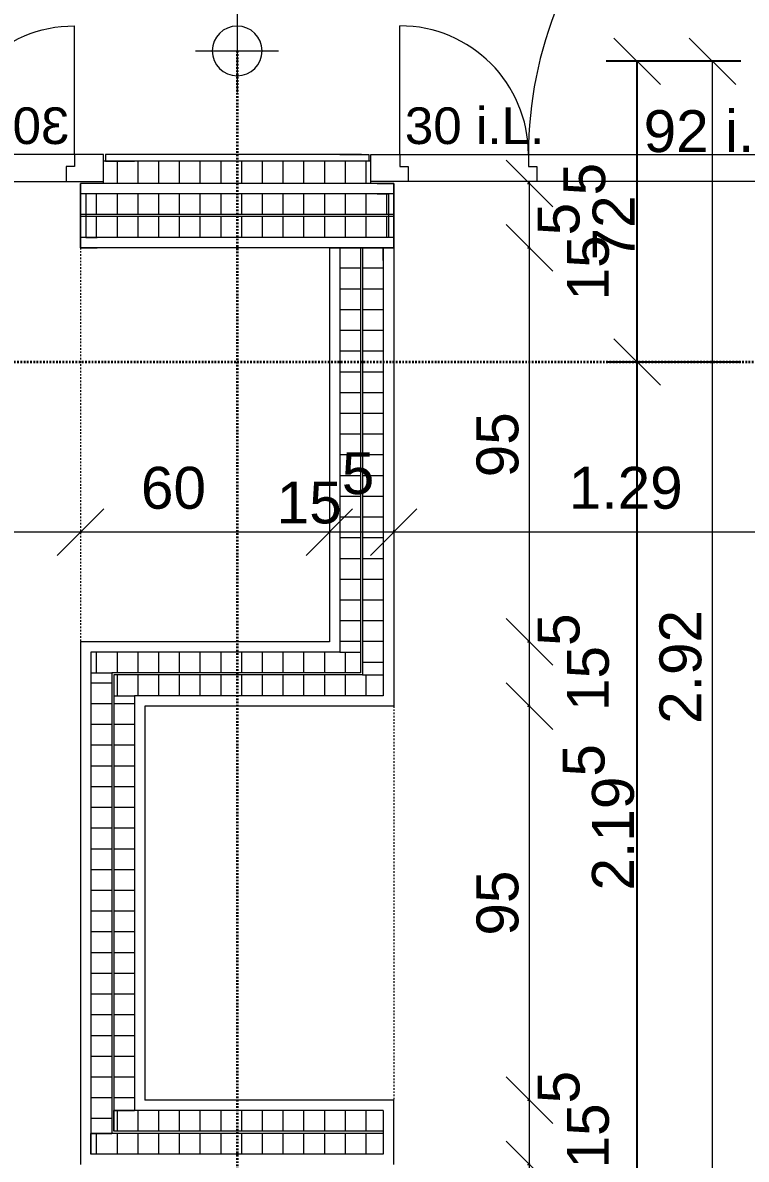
# Model space of a CAD drawing. Header units: metres. Extents: x -1 to 282, y -100 to 261.
# Drawn here: x 183.8 to 228.5, y 126.9 to 197.1 of the extents above; entities that cross this region are included whole.
import ezdxf

# ---------------------------------------------------------------- set-up
doc = ezdxf.new("R2010")
doc.units = ezdxf.units.M
doc.header["$LTSCALE"] = 0.00508
doc.header["$PDMODE"] = 1
doc.linetypes.add('Ohne Titel-6', pattern=[1.0537, 0.590515, -0.19684, 0.069505, -0.19684])
doc.linetypes.add('Ohne Titel-9', pattern=[2.558905, 1.968385, -0.19684, 0.19684, -0.19684])
for name, color, linetype, lineweight in [('271_Gipserarbeiten-allgemein', 7, 'Continuous', 18), ('273.0_Innentueren', 7, 'Continuous', 18), ('Linien-0.03', 7, 'Continuous', 5), ('Linien-stripu', 7, 'Ohne Titel-6', 5), ('Symbole', 7, 'Continuous', 5), ('Text-Raumstempel', 7, 'Continuous', 5)]:
    doc.layers.add(name, color=color, linetype=linetype, lineweight=lineweight)
for name, color, linetype, lineweight, true_color in [('271_Gipserarbeiten-LBW 15.5cm', 7, 'Continuous', 18, 0x428110), ('273.1_Akustikplatte', 7, 'Continuous', 13, 0xe95800), ('Bemaßung-Leichtbau', 7, 'Continuous', 5, 0xb54400), ('Linien-Achsen', 7, 'Ohne Titel-9', 35, 0x0099ff), ('Text-allgemein', 7, 'Continuous', 5, 0x000000), ('Text-Feuerpolizei', 7, 'Continuous', 5, 0xdd0000), ('Text-Koordinaten', 7, 'Continuous', 5, 0x000000)]:
    doc.layers.add(name, color=color, linetype=linetype, lineweight=lineweight, true_color=true_color)
doc.styles.add('Arial', font='arial.ttf')
doc.dimstyles.new('vbk_50', dxfattribs={"dimtxt": 101.016365, "dimasz": 0.002245, "dimexe": 0.0015, "dimexo": 0.003, "dimgap": 0.0005, "dimtad": 1, "dimdec": 3, "dimzin": 3, "dimdsep": 46, "dimtxsty": 'Arial', "dimblk": 'VW_SLASH', "dimblk1": 'VW_SLASH', "dimblk2": 'VW_SLASH', "dimcen": 0, "dimdle": 0.002, "dimazin": 0, "dimtfac": 0.9, "dimtdec": 3, "dimtix": 1, "dimtmove": 0, "dimatfit": 0, "dimldrblk": 'DOT', "dimfxl": 0.005, "dimfxlon": 1, "dimfrac": 2, "dimtolj": 1, "dimtzin": 3, "dimarcsym": 0})
pattern_1 = [(90, (0, 0), (0.05, 0), [])]
pattern_2 = [(180, (0, 0), (-2e-17, 0.05), [])]
pattern_3 = [(270, (0, 0), (-0.05, 6e-18), [])]

# ---------------------------------------------------------------- blocks, each defined once
blk = doc.blocks.new('TUER_GR_90_30_15.5-Blendrahm_Zi')
at = {"layer": '271_Gipserarbeiten-LBW 15.5cm', "flags": 128}
for points in [[(-0.685, 0.0775), (-0.645, 0.0775), (-0.645, -0.0775), (-0.685, -0.0775)], [(0.685, 0.0775), (0.645, 0.0775), (0.645, -0.0775), (0.685, -0.0775)]]:
    blk.add_lwpolyline(points, dxfattribs=at)
at = {"layer": '273.0_Innentueren', "flags": 128}
blk.add_lwpolyline([(-0.7, 0.1475), (0.7, 0.1475), (0.7, 0.0825), (-0.7, 0.0825)], close=True, dxfattribs=at)
for points in [[(-0.63, 0.1475), (-0.63, 0.1185), (-0.61, 0.1185), (-0.61, 0.0825)], [(-0.32, 0.1475), (-0.32, 0.1185), (-0.3, 0.1185), (-0.3, 0.0825)], [(0.63, 0.1475), (0.63, 0.1185), (0.61, 0.1185), (0.61, 0.0825)]]:
    blk.add_lwpolyline(points, dxfattribs=at)
at = {"layer": '273.1_Akustikplatte', "flags": 128}
for points in [[(-0.775, 0.1475), (-0.705, 0.1475), (-0.705, 0.1315), (-0.775, 0.1315)], [(0.775, 0.1475), (0.705, 0.1475), (0.705, 0.1315), (0.775, 0.1315)]]:
    blk.add_lwpolyline(points, dxfattribs=at)
at = {"layer": 'Linien-0.03'}
for p, q in [((0.63, 0.1475), (0.63, 1.0975)), ((-0.63, 0.1475), (-0.63, 0.4575))]:
    blk.add_line(p, q, dxfattribs=at)
at = {"layer": 'Linien-0.03', "flags": 128}
for points in [[(-0.685, 0.0525), (-0.6575, 0.0525), (-0.6575, -0.0525), (-0.685, -0.0525)], [(0.685, 0.0525), (0.6575, 0.0525), (0.6575, -0.0525), (0.685, -0.0525)]]:
    blk.add_lwpolyline(points, dxfattribs=at)
at = {"layer": 'Linien-0.03'}
for centre, radius, start, end in [((0.63, 0.1475), 0.95, 90, 180), ((-0.63, 0.1475), 0.31, 0, 90)]:
    blk.add_arc(centre, radius, start, end, dxfattribs=at)
at = {"layer": 'Linien-0.03', "linetype": 'Continuous', "lineweight": 5}
for p in [(-0.645, 0.0775), (0.645, 0.0775)]:
    blk.add_point(p, dxfattribs=at)
at = {"layer": 'Text-allgemein', "attachment_point": 8, "line_spacing_factor": 0.967741, "style": 'Arial'}
for s, insert, char_height in [('30 i.L.', (-0.45, 0.1713), 0.08839), ('92 i.L.', (0.15, 0.1517), 0.10102)]:
    blk.add_mtext(s, dxfattribs=dict(at, insert=insert, char_height=char_height))
at = {"layer": 'Text-Feuerpolizei', "insert": (0.4653, 0.3657), "char_height": 0.10102, "attachment_point": 1, "line_spacing_factor": 0.967741, "style": 'Arial'}
blk.add_mtext('EI 30', dxfattribs=at)
blk = doc.blocks.new('Gruppe-9-1')
at = {"layer": '271_Gipserarbeiten-LBW 15.5cm'}
blk.add_line((-0.3775, -0.122), (-0.3775, -0.266), dxfattribs=at)
at = {"layer": 'Linien-0.03'}
for p, q in [((-0.2225, -0.1995), (-0.3775, -0.1995)), ((-0.3525, -0.23), (-0.3525, -0.1995))]:
    blk.add_line(p, q, dxfattribs=at)
blk = doc.blocks.new('GRUP_GR_Garderobenwand (2D)')
at = {"layer": 'Linien-0.03', "linetype": 'Continuous', "lineweight": 5}
h = blk.add_hatch(dxfattribs=at)
h.set_pattern_fill('DÄMMSTOFF 1MM', style=0, pattern_type=2)
h.set_pattern_definition(pattern_1)
h.paths.add_polyline_path([(-0.3225, 0.0095), (-0.3225, -0.0445), (0.3225, -0.0445), (0.3225, 0.0095)])
h = blk.add_hatch(dxfattribs=at)
h.set_pattern_fill('DÄMMSTOFF 1MM', style=0, pattern_type=2)
h.set_pattern_definition(pattern_1)
h.paths.add_polyline_path([(-0.3775, -0.0695), (-0.3775, -0.1195), (0.3775, -0.1195), (0.3775, -0.0695)])
h = blk.add_hatch(dxfattribs=at)
h.set_pattern_fill('DÄMMSTOFF 1MM', style=0, pattern_type=2)
h.set_pattern_definition(pattern_1)
h.paths.add_polyline_path([(-0.3775, -0.1245), (-0.3775, -0.1745), (0.3775, -0.1745), (0.3775, -0.1245)])
h = blk.add_hatch(dxfattribs=at)
h.set_pattern_fill('DÄMMSTOFF 1MM', angle=90, style=0, pattern_type=2)
h.set_pattern_definition([(180, (0, 0), (3e-18, 0.05), [])])
h.paths.add_polyline_path([(-0.3525, -1.2295), (-0.3025, -1.2295), (-0.3025, -0.1995), (-0.3525, -0.1995)])
h = blk.add_hatch(dxfattribs=at)
h.set_pattern_fill('DÄMMSTOFF 1MM', angle=90, style=0, pattern_type=2)
h.set_pattern_definition(pattern_2)
h.paths.add_polyline_path([(-0.2975, -1.1745), (-0.2475, -1.1745), (-0.2475, -0.1995), (-0.2975, -0.1995)])
h = blk.add_hatch(dxfattribs=at)
h.set_pattern_fill('DÄMMSTOFF 1MM', angle=180, style=0, pattern_type=2)
h.set_pattern_definition(pattern_3)
h.paths.add_polyline_path([(0.3525, -1.2245), (0.3525, -1.1745), (-0.2975, -1.1745), (-0.2975, -1.2245)])
h = blk.add_hatch(dxfattribs=at)
h.set_pattern_fill('DÄMMSTOFF 1MM', angle=180, style=0, pattern_type=2)
h.set_pattern_definition(pattern_3)
h.paths.add_polyline_path([(0.2975, -1.2795), (0.2975, -1.2295), (-0.3525, -1.2295), (-0.3525, -1.2795)])
h = blk.add_hatch(dxfattribs=at)
h.set_pattern_fill('DÄMMSTOFF 1MM', angle=90, style=0, pattern_type=2)
h.set_pattern_definition(pattern_2)
h.paths.add_polyline_path([(0.3025, -2.3345), (0.3525, -2.3345), (0.3525, -1.2245), (0.3025, -1.2245)])
h = blk.add_hatch(dxfattribs=at)
h.set_pattern_fill('DÄMMSTOFF 1MM', angle=90, style=0, pattern_type=2)
h.set_pattern_definition(pattern_2)
h.paths.add_polyline_path([(0.2475, -2.2795), (0.2975, -2.2795), (0.2975, -1.2795), (0.2475, -1.2795)])
h = blk.add_hatch(dxfattribs=at)
h.set_pattern_fill('DÄMMSTOFF 1MM', angle=180, style=0, pattern_type=2)
h.set_pattern_definition(pattern_3)
h.paths.add_polyline_path([(0.2975, -2.3295), (0.2975, -2.2795), (-0.3525, -2.2795), (-0.3525, -2.3295)])
h = blk.add_hatch(dxfattribs=at)
h.set_pattern_fill('DÄMMSTOFF 1MM', angle=180, style=0, pattern_type=2)
h.set_pattern_definition(pattern_3)
h.paths.add_polyline_path([(0.3525, -2.3845), (0.3525, -2.3345), (-0.3525, -2.3345), (-0.3525, -2.3845)])
at = {"layer": '271_Gipserarbeiten-LBW 15.5cm'}
for p, q in [((-0.3775, -0.0445), (0.3775, -0.0445)), ((-0.3775, -0.1995), (-0.3775, -0.0445)), ((0.3775, -0.1995), (0.3775, -0.0445)), ((-0.3775, -0.1995), (-0.3775, -1.3045)), ((-0.2225, -0.1995), (0.3775, -0.1995)), ((-0.2225, -0.1995), (-0.2225, -1.1495)), ((-0.2225, -1.1495), (0.3775, -1.1495)), ((0.3775, -1.1495), (0.3775, -2.4095)), ((-0.3775, -1.3045), (0.2225, -1.3045)), ((0.2225, -1.3045), (0.2225, -2.2545)), ((-0.3775, -2.4095), (-0.3775, -2.2545)), ((-0.3775, -2.2545), (-0.3525, -2.2545)), ((-0.3525, -2.2545), (0.2225, -2.2545))]:
    blk.add_line(p, q, dxfattribs=at)
at = {"layer": '273.1_Akustikplatte'}
for p, q in [((-0.3, 0.0255), (0.3, 0.0255)), ((-0.3, 0.0095), (0.3, 0.0095))]:
    blk.add_line(p, q, dxfattribs=at)
at = {"layer": 'Linien-0.03'}
for p, q in [((-0.3225, 0.0095), (0.3225, 0.0095)), ((-0.3225, 0.0095), (0.3225, 0.0095)), ((-0.3225, -0.0445), (-0.3225, 0.0095)), ((0.3225, -0.0445), (0.3225, 0.0095)), ((-0.3775, -0.0445), (0.3775, -0.0445)), ((-0.3225, -0.0445), (0.3225, -0.0445)), ((-0.3225, -0.0445), (0.3225, -0.0445)), ((-0.3775, -0.0695), (0.3775, -0.0695)), ((-0.3775, -0.1195), (0.3775, -0.1195)), ((-0.3775, -0.1245), (0.3775, -0.1245)), ((-0.3775, -0.1745), (0.3775, -0.1745)), ((-0.3775, -0.1995), (0.3775, -0.1995)), ((-0.3775, -0.1995), (-0.3775, -1.3045)), ((-0.3525, -0.1995), (-0.3525, -1.2295)), ((-0.3025, -0.1995), (-0.3025, -1.2295)), ((-0.2975, -0.1995), (-0.2975, -1.1745)), ((-0.2475, -0.1995), (-0.2475, -1.1745)), ((-0.2225, -0.1995), (-0.2225, -1.1495)), ((-0.2225, -1.1495), (0.3775, -1.1495)), ((0.3775, -1.1495), (0.3775, -2.4095)), ((-0.2975, -1.1745), (-0.2975, -1.2245)), ((-0.2475, -1.1745), (0.3525, -1.1745)), ((0.3525, -1.1745), (0.3525, -1.2245)), ((-0.3525, -1.2295), (-0.3525, -1.2795)), ((-0.3025, -1.2295), (0.2975, -1.2295)), ((-0.2975, -1.2245), (0.3025, -1.2245)), ((0.2975, -1.2295), (0.2975, -1.2795)), ((0.3025, -1.2245), (0.3025, -2.3345)), ((0.3525, -1.2245), (0.3525, -2.3345)), ((-0.3525, -1.2795), (0.2475, -1.2795)), ((0.2475, -1.2795), (0.2475, -2.2795)), ((0.2975, -1.2795), (0.2975, -2.2795)), ((-0.3775, -1.3045), (0.2225, -1.3045)), ((0.2225, -1.3045), (0.2225, -2.2545)), ((-0.3775, -2.2545), (0.2225, -2.2545)), ((-0.3525, -2.2795), (0.2475, -2.2795)), ((-0.3525, -2.2795), (-0.3525, -2.3295)), ((0.2975, -2.3295), (0.2975, -2.2795)), ((-0.3525, -2.3295), (0.2975, -2.3295)), ((-0.3525, -2.3295), (-0.3525, -2.3345)), ((-0.3525, -2.3345), (0.3025, -2.3345)), ((-0.3525, -2.3345), (-0.3525, -2.3845)), ((0.3525, -2.3845), (0.3525, -2.3345)), ((-0.3525, -2.3845), (0.3525, -2.3845))]:
    blk.add_line(p, q, dxfattribs=at)
at = {"layer": 'Linien-0.03', "color": 7, "linetype": 'Continuous', "lineweight": 5}
for p, q in [((-0.3775, -0.0695), (0.3775, -0.0695)), ((-0.3775, -0.1195), (0.3775, -0.1195)), ((-0.3775, -0.1245), (0.3775, -0.1245)), ((-0.3775, -0.1745), (0.3775, -0.1745)), ((-0.3525, -0.1995), (-0.3525, -1.2295)), ((-0.3025, -0.1995), (-0.3025, -1.2295)), ((-0.2975, -0.1995), (-0.2975, -1.1745)), ((-0.2475, -0.1995), (-0.2475, -1.1745)), ((-0.2475, -1.1745), (-0.2975, -1.1745)), ((-0.2475, -1.1745), (-0.2975, -1.1745)), ((-0.2975, -1.1745), (-0.2975, -1.2245)), ((-0.2475, -1.1745), (0.3525, -1.1745)), ((0.3525, -1.1745), (0.3525, -1.2245)), ((-0.3025, -1.2295), (-0.3525, -1.2295)), ((-0.3025, -1.2295), (-0.3525, -1.2295)), ((-0.3525, -1.2295), (-0.3525, -1.2795)), ((-0.3025, -1.2295), (0.2975, -1.2295)), ((-0.2975, -1.2245), (0.3025, -1.2245)), ((0.2975, -1.2295), (0.2975, -1.2795)), ((0.3025, -1.2245), (0.3025, -2.3345)), ((0.3525, -1.2245), (0.3025, -1.2245)), ((0.3525, -1.2245), (0.3025, -1.2245)), ((0.3525, -1.2245), (0.3525, -2.3345)), ((-0.3525, -1.2795), (0.2475, -1.2795)), ((0.2475, -1.2795), (0.2475, -2.2795)), ((0.2975, -1.2795), (0.2475, -1.2795)), ((0.2975, -1.2795), (0.2475, -1.2795)), ((0.2975, -1.2795), (0.2975, -2.2795)), ((-0.3525, -2.2795), (0.2475, -2.2795)), ((0.2975, -2.2795), (0.2475, -2.2795)), ((0.2475, -2.2795), (0.2975, -2.2795)), ((0.2975, -2.2795), (0.2975, -2.3295)), ((-0.3525, -2.3295), (0.2975, -2.3295)), ((-0.3525, -2.3345), (0.3025, -2.3345)), ((0.3525, -2.3345), (0.3025, -2.3345)), ((0.3025, -2.3345), (0.3525, -2.3345)), ((0.3525, -2.3345), (0.3525, -2.3845)), ((-0.3525, -2.3845), (0.3525, -2.3845))]:
    blk.add_line(p, q, dxfattribs=at)
at = {"layer": 'Linien-stripu'}
for p, q in [((0.3775, -0.1995), (0.3775, -1.1495)), ((-0.3775, -1.3045), (-0.3775, -2.2545))]:
    blk.add_line(p, q, dxfattribs=at)
at = {"layer": 'Linien-0.03', "color": 7, "xscale": -1}
blk.add_blockref('TUER_GR_90_30_15.5-Blendrahm_Zi', (-1.0225, -0.122), dxfattribs=at)
at = {"layer": 'Linien-0.03', "color": 7}
for name, p in [('TUER_GR_90_30_15.5-Blendrahm_Zi', (1.0225, -0.122)), ('Gruppe-9-1', (0, 0))]:
    blk.add_blockref(name, p, dxfattribs=at)
blk = doc.blocks.new('GRUP_GR_Zi-Typ2.0 (2D)')
at = {"layer": 'Symbole', "color": 7}
blk.add_blockref('GRUP_GR_Garderobenwand (2D)', (0, 0.075), dxfattribs=at)
blk = doc.blocks.new('VW_SLASH')
at = {"color": 0, "linetype": 'ByBlock', "lineweight": -2}
blk.add_line((0.5, 0), (-1, 0), dxfattribs=at)
at = {"color": 0, "lineweight": 20, "flags": 128}
blk.add_lwpolyline([(25, 25), (-25, -25)], dxfattribs=at)
blk = doc.blocks.new('*D59')
at = {"layer": 'Bemaßung-Leichtbau', "color": 0, "lineweight": -2, "transparency": 16777216}
for p, q in [((0, -1.995), (0, -2.0015)), ((1.5403, -2), (0.0022, -2)), ((1.5425, -1.995), (1.5425, -2.0015))]:
    blk.add_line(p, q, dxfattribs=at)
at = {"layer": 'Defpoints', "color": 0, "transparency": 16777216}
for p in [(0, 0), (1.5425, -1.1395), (0, -2)]:
    blk.add_point(p, dxfattribs=at)
at = {"layer": 'Bemaßung-Leichtbau', "color": 0, "lineweight": -2, "transparency": 16777216, "xscale": 0.00224482421875, "yscale": 0.00224482421875, "zscale": 0.00224482421875, "rotation": 180}
blk.add_blockref('VW_SLASH', (0, -2), dxfattribs=at)
at = {"layer": 'Bemaßung-Leichtbau', "color": 0, "lineweight": -2, "transparency": 16777216, "xscale": 0.00224482421875, "yscale": 0.00224482421875, "zscale": 0.00224482421875}
blk.add_blockref('VW_SLASH', (1.5425, -2), dxfattribs=at)
at = {"layer": 'Bemaßung-Leichtbau', "color": 0, "transparency": 16777216, "insert": (0.9701, -1.8939), "char_height": 0.101016, "attachment_point": 5, "style": 'Arial'}
blk.add_mtext('\\A1;1.54\\S3^ ;', dxfattribs=at)
blk = doc.blocks.new('_DOT')
at = {"color": 0, "linetype": 'ByBlock', "lineweight": -2}
blk.add_line((-0.5, 0), (-1, 0), dxfattribs=at)
at = {"color": 0, "linetype": 'ByBlock', "const_width": 0.5}
blk.add_lwpolyline([(-0.25, 0, 1), (0.25, 0, 1)], format="xyb", close=True, dxfattribs=at)
blk = doc.blocks.new('*D62')
at = {"layer": 'Bemaßung-Leichtbau', "color": 0, "lineweight": -2, "transparency": 16777216}
for p, q in [((0.2525, 0.39), (0.2525, 0.3835)), ((1.5403, 0.385), (0.2547, 0.385)), ((1.5425, 0.39), (1.5425, 0.3835))]:
    blk.add_line(p, q, dxfattribs=at)
at = {"layer": 'Defpoints', "color": 0, "transparency": 16777216}
for p in [(0.2525, 1.1455), (1.5425, 1.0705), (0.2525, 0.385)]:
    blk.add_point(p, dxfattribs=at)
at = {"layer": 'Bemaßung-Leichtbau', "color": 0, "lineweight": -2, "transparency": 16777216, "xscale": 0.00224482421875, "yscale": 0.00224482421875, "zscale": 0.00224482421875, "rotation": 180}
blk.add_blockref('VW_SLASH', (0.2525, 0.385), dxfattribs=at)
at = {"layer": 'Bemaßung-Leichtbau', "color": 0, "lineweight": -2, "transparency": 16777216, "xscale": 0.00224482421875, "yscale": 0.00224482421875, "zscale": 0.00224482421875}
blk.add_blockref('VW_SLASH', (1.5425, 0.385), dxfattribs=at)
at = {"layer": 'Bemaßung-Leichtbau', "color": 0, "transparency": 16777216, "insert": (1.0361, 0.4911), "char_height": 0.10102, "attachment_point": 5, "style": 'Arial'}
blk.add_mtext('\\A1;1.29', dxfattribs=at)
blk = doc.blocks.new('*D63')
at = {"layer": 'Bemaßung-Leichtbau', "color": 0, "lineweight": -2, "transparency": 16777216}
for p, q in [((1.5425, 0.39), (1.5425, 0.3835)), ((2.1403, 0.385), (1.5447, 0.385)), ((2.1425, 0.39), (2.1425, 0.3835))]:
    blk.add_line(p, q, dxfattribs=at)
at = {"layer": 'Defpoints', "color": 0, "transparency": 16777216}
for p in [(1.5425, 1.0705), (2.1425, 1.0705), (1.5425, 0.385)]:
    blk.add_point(p, dxfattribs=at)
at = {"layer": 'Bemaßung-Leichtbau', "color": 0, "lineweight": -2, "transparency": 16777216, "xscale": 0.00224482421875, "yscale": 0.00224482421875, "zscale": 0.00224482421875, "rotation": 180}
blk.add_blockref('VW_SLASH', (1.5425, 0.385), dxfattribs=at)
at = {"layer": 'Bemaßung-Leichtbau', "color": 0, "lineweight": -2, "transparency": 16777216, "xscale": 0.00224482421875, "yscale": 0.00224482421875, "zscale": 0.00224482421875}
blk.add_blockref('VW_SLASH', (2.1425, 0.385), dxfattribs=at)
at = {"layer": 'Bemaßung-Leichtbau', "color": 0, "transparency": 16777216, "insert": (1.7665, 0.4911), "char_height": 0.10102, "attachment_point": 5, "style": 'Arial'}
blk.add_mtext('\\A1;60', dxfattribs=at)
blk = doc.blocks.new('*D64')
at = {"layer": 'Bemaßung-Leichtbau', "color": 0, "lineweight": -2, "transparency": 16777216}
for p, q in [((2.1425, 0.39), (2.1425, 0.3835)), ((2.2953, 0.385), (2.1447, 0.385)), ((2.2975, 0.39), (2.2975, 0.3835))]:
    blk.add_line(p, q, dxfattribs=at)
at = {"layer": 'Defpoints', "color": 0, "transparency": 16777216}
for p in [(2.2975, 1.1205), (2.1425, 1.0705), (2.1425, 0.385)]:
    blk.add_point(p, dxfattribs=at)
at = {"layer": 'Bemaßung-Leichtbau', "color": 0, "lineweight": -2, "transparency": 16777216, "xscale": 0.00224482421875, "yscale": 0.00224482421875, "zscale": 0.00224482421875, "rotation": 180}
blk.add_blockref('VW_SLASH', (2.1425, 0.385), dxfattribs=at)
at = {"layer": 'Bemaßung-Leichtbau', "color": 0, "lineweight": -2, "transparency": 16777216, "xscale": 0.00224482421875, "yscale": 0.00224482421875, "zscale": 0.00224482421875}
blk.add_blockref('VW_SLASH', (2.2975, 0.385), dxfattribs=at)
at = {"layer": 'Bemaßung-Leichtbau', "color": 0, "transparency": 16777216, "insert": (2.1331, 0.4911), "char_height": 0.101016, "attachment_point": 5, "style": 'Arial'}
blk.add_mtext('\\A1;15\\S5^ ;', dxfattribs=at)
blk = doc.blocks.new('*D156')
at = {"layer": 'Bemaßung-Leichtbau', "color": 0, "lineweight": -2, "transparency": 16777216}
for p, q in [((228.158, 194.728), (219.83, 194.728)), ((221.752, 176.207), (221.752, 194.67)), ((228.158, 176.15), (219.83, 176.15))]:
    blk.add_line(p, q, dxfattribs=at)
at = {"layer": 'Defpoints', "color": 0, "transparency": 16777216}
for p in [(221.752, 194.728), (246.225, 194.728), (246.225, 176.15)]:
    blk.add_point(p, dxfattribs=at)
at = {"layer": 'Bemaßung-Leichtbau', "color": 0, "lineweight": -2, "transparency": 16777216, "xscale": 0.05752405278592275, "yscale": 0.05752405278592275, "zscale": 0.05752405278592275}
for p, rotation in [((221.752, 194.728), 90), ((221.752, 176.15), 270)]:
    blk.add_blockref('VW_SLASH', p, dxfattribs=dict(at, rotation=rotation))
at = {"layer": 'Bemaßung-Leichtbau', "color": 0, "transparency": 16777216, "insert": (219.381, 185.439), "char_height": 2.58856, "attachment_point": 5, "rotation": 90, "style": 'Arial'}
blk.add_mtext('\\A1;72\\S5^ ;', dxfattribs=at)
blk = doc.blocks.new('*D157')
at = {"layer": 'Bemaßung-Leichtbau', "color": 0, "lineweight": -2, "transparency": 16777216}
for p, q in [((228.158, 176.15), (219.83, 176.15)), ((221.752, 119.96), (221.752, 176.092)), ((228.158, 119.902), (219.83, 119.902))]:
    blk.add_line(p, q, dxfattribs=at)
at = {"layer": 'Defpoints', "color": 0, "transparency": 16777216}
for p in [(221.752, 176.15), (246.225, 176.15), (246.225, 119.902)]:
    blk.add_point(p, dxfattribs=at)
at = {"layer": 'Bemaßung-Leichtbau', "color": 0, "lineweight": -2, "transparency": 16777216, "xscale": 0.05752405278592275, "yscale": 0.05752405278592275, "zscale": 0.05752405278592275}
for p, rotation in [((221.752, 176.15), 90), ((221.752, 119.902), 270)]:
    blk.add_blockref('VW_SLASH', p, dxfattribs=dict(at, rotation=rotation))
at = {"layer": 'Bemaßung-Leichtbau', "color": 0, "transparency": 16777216, "insert": (219.359, 148.026), "char_height": 2.58856, "attachment_point": 5, "rotation": 90, "style": 'Arial'}
blk.add_mtext('\\A1;2.19\\S5^ ;', dxfattribs=at)
blk = doc.blocks.new('Stamp CW-241')
at = {"layer": 'Linien-0.03', "color": 5, "lineweight": 13, "true_color": 0x0000ff, "flags": 128}
blk.add_lwpolyline([(0.125, -0.1506), (0.475, -0.1506), (0.475, -0.3116), (0.125, -0.3116)], close=True, dxfattribs=at)
at = {"layer": 'Linien-Achsen', "color": 5, "linetype": 'Continuous', "lineweight": 13, "true_color": 0x0000ff}
for p, q in [((0, -0.1), (0, 0.1)), ((-0.1, 0), (0.1, 0))]:
    blk.add_line(p, q, dxfattribs=at)
blk.add_circle((0, 0), 0.06, dxfattribs=at)
at = {"layer": 'Text-Raumstempel', "linetype": 'Continuous', "lineweight": 5}
blk.add_point((0, 0), dxfattribs=at)
at = {"layer": 'Text-Raumstempel', "color": 5, "true_color": 0x0000ff, "extrusion": (0, 0, -1), "insert": (0.3, -0.2304), "char_height": 0.10102, "width": 0.35, "attachment_point": 5, "text_direction": (1, 0, 0), "line_spacing_factor": 0.967741, "style": 'Arial'}
blk.add_mtext('6017', dxfattribs=at)
blk = doc.blocks.new('*E185')
at = {"layer": 'Bemaßung-Leichtbau', "linetype": 'Continuous', "lineweight": 5}
blk.add_point((0, 69.073), dxfattribs=at)
blk = doc.blocks.new('*D188')
at = {"layer": 'Bemaßung-Leichtbau', "color": 0, "lineweight": -2, "transparency": 16777216}
for p, q in [((206.698, 165.771), (206.698, 165.605)), ((239.755, 165.771), (239.755, 165.605)), ((239.697, 165.643), (206.756, 165.643))]:
    blk.add_line(p, q, dxfattribs=at)
at = {"layer": 'Defpoints', "color": 0, "transparency": 16777216}
for p in [(239.755, 184.491), (206.698, 183.209), (206.698, 165.643)]:
    blk.add_point(p, dxfattribs=at)
at = {"layer": 'Bemaßung-Leichtbau', "color": 0, "lineweight": -2, "transparency": 16777216, "xscale": 0.05752405278592275, "yscale": 0.05752405278592275, "zscale": 0.05752405278592275, "rotation": 180}
blk.add_blockref('VW_SLASH', (206.698, 165.643), dxfattribs=at)
at = {"layer": 'Bemaßung-Leichtbau', "color": 0, "lineweight": -2, "transparency": 16777216, "xscale": 0.05752405278592275, "yscale": 0.05752405278592275, "zscale": 0.05752405278592275}
blk.add_blockref('VW_SLASH', (239.755, 165.643), dxfattribs=at)
at = {"layer": 'Bemaßung-Leichtbau', "color": 0, "transparency": 16777216, "insert": (221.04, 168.363), "char_height": 2.5886, "attachment_point": 5, "style": 'Arial'}
blk.add_mtext('\\A1;1.29', dxfattribs=at)
blk = doc.blocks.new('*D195')
at = {"layer": 'Bemaßung-Leichtbau', "color": 0, "lineweight": -2, "transparency": 16777216}
for p, q in [((214.963, 187.181), (215.129, 187.181)), ((215.091, 187.239), (215.091, 187.296)), ((215.091, 183.209), (215.091, 187.181)), ((214.963, 183.209), (215.129, 183.209)), ((215.091, 183.152), (215.091, 183.094))]:
    blk.add_line(p, q, dxfattribs=at)
at = {"layer": 'Defpoints', "color": 0, "transparency": 16777216}
for p in [(206.955, 187.181), (215.091, 187.181), (197.025, 183.209)]:
    blk.add_point(p, dxfattribs=at)
at = {"layer": 'Bemaßung-Leichtbau', "color": 0, "lineweight": -2, "transparency": 16777216, "xscale": 0.05752405278592275, "yscale": 0.05752405278592275, "zscale": 0.05752405278592275}
for p, rotation in [((215.091, 187.181), 270), ((215.091, 183.209), 90)]:
    blk.add_blockref('VW_SLASH', p, dxfattribs=dict(at, rotation=rotation))
at = {"layer": 'Bemaßung-Leichtbau', "color": 0, "transparency": 16777216, "insert": (217.811, 182.969), "char_height": 2.58856, "attachment_point": 5, "rotation": 90, "style": 'Arial'}
blk.add_mtext('\\A1;15\\S5^ ;', dxfattribs=at)
blk = doc.blocks.new('*D196')
at = {"layer": 'Bemaßung-Leichtbau', "color": 0, "lineweight": -2, "transparency": 16777216}
for p, q in [((214.963, 183.209), (215.129, 183.209)), ((215.091, 158.923), (215.091, 183.152)), ((214.963, 158.865), (215.129, 158.865))]:
    blk.add_line(p, q, dxfattribs=at)
at = {"layer": 'Defpoints', "color": 0, "transparency": 16777216}
for p in [(197.025, 183.209), (215.091, 183.209), (202.983, 158.865)]:
    blk.add_point(p, dxfattribs=at)
at = {"layer": 'Bemaßung-Leichtbau', "color": 0, "lineweight": -2, "transparency": 16777216, "xscale": 0.05752405278592275, "yscale": 0.05752405278592275, "zscale": 0.05752405278592275}
for p, rotation in [((215.091, 183.209), 90), ((215.091, 158.865), 270)]:
    blk.add_blockref('VW_SLASH', p, dxfattribs=dict(at, rotation=rotation))
at = {"layer": 'Bemaßung-Leichtbau', "color": 0, "transparency": 16777216, "insert": (213.128, 171.037), "char_height": 2.5886, "attachment_point": 5, "rotation": 90, "style": 'Arial'}
blk.add_mtext('\\A1;95', dxfattribs=at)
blk = doc.blocks.new('*D197')
at = {"layer": 'Bemaßung-Leichtbau', "color": 0, "lineweight": -2, "transparency": 16777216}
for p, q in [((214.963, 158.865), (215.129, 158.865)), ((215.091, 154.951), (215.091, 158.808)), ((214.963, 154.893), (215.129, 154.893))]:
    blk.add_line(p, q, dxfattribs=at)
at = {"layer": 'Defpoints', "color": 0, "transparency": 16777216}
for p in [(202.983, 158.865), (215.091, 158.865), (206.955, 154.893)]:
    blk.add_point(p, dxfattribs=at)
at = {"layer": 'Bemaßung-Leichtbau', "color": 0, "lineweight": -2, "transparency": 16777216, "xscale": 0.05752405278592275, "yscale": 0.05752405278592275, "zscale": 0.05752405278592275}
for p, rotation in [((215.091, 158.865), 90), ((215.091, 154.893), 270)]:
    blk.add_blockref('VW_SLASH', p, dxfattribs=dict(at, rotation=rotation))
at = {"layer": 'Bemaßung-Leichtbau', "color": 0, "transparency": 16777216, "insert": (217.811, 157.603), "char_height": 2.58856, "attachment_point": 5, "rotation": 90, "style": 'Arial'}
blk.add_mtext('\\A1;15\\S5^ ;', dxfattribs=at)
blk = doc.blocks.new('*D198')
at = {"layer": 'Bemaßung-Leichtbau', "color": 0, "lineweight": -2, "transparency": 16777216}
for p, q in [((214.963, 154.893), (215.129, 154.893)), ((215.091, 130.607), (215.091, 154.836)), ((214.963, 130.549), (215.129, 130.549))]:
    blk.add_line(p, q, dxfattribs=at)
at = {"layer": 'Defpoints', "color": 0, "transparency": 16777216}
for p in [(206.955, 154.893), (215.091, 154.893), (206.634, 130.549)]:
    blk.add_point(p, dxfattribs=at)
at = {"layer": 'Bemaßung-Leichtbau', "color": 0, "lineweight": -2, "transparency": 16777216, "xscale": 0.05752405278592275, "yscale": 0.05752405278592275, "zscale": 0.05752405278592275}
for p, rotation in [((215.091, 154.893), 90), ((215.091, 130.549), 270)]:
    blk.add_blockref('VW_SLASH', p, dxfattribs=dict(at, rotation=rotation))
at = {"layer": 'Bemaßung-Leichtbau', "color": 0, "transparency": 16777216, "insert": (213.128, 142.721), "char_height": 2.5886, "attachment_point": 5, "rotation": 90, "style": 'Arial'}
blk.add_mtext('\\A1;95', dxfattribs=at)
blk = doc.blocks.new('*D199')
at = {"layer": 'Bemaßung-Leichtbau', "color": 0, "lineweight": -2, "transparency": 16777216}
for p, q in [((214.963, 130.549), (215.129, 130.549)), ((215.091, 126.635), (215.091, 130.492)), ((214.963, 126.578), (215.129, 126.578))]:
    blk.add_line(p, q, dxfattribs=at)
at = {"layer": 'Defpoints', "color": 0, "transparency": 16777216}
for p in [(206.634, 130.549), (215.091, 130.549), (206.955, 126.578)]:
    blk.add_point(p, dxfattribs=at)
at = {"layer": 'Bemaßung-Leichtbau', "color": 0, "lineweight": -2, "transparency": 16777216, "xscale": 0.05752405278592275, "yscale": 0.05752405278592275, "zscale": 0.05752405278592275}
for p, rotation in [((215.091, 130.549), 90), ((215.091, 126.578), 270)]:
    blk.add_blockref('VW_SLASH', p, dxfattribs=dict(at, rotation=rotation))
at = {"layer": 'Bemaßung-Leichtbau', "color": 0, "transparency": 16777216, "insert": (217.811, 129.343), "char_height": 2.58856, "attachment_point": 5, "rotation": 90, "style": 'Arial'}
blk.add_mtext('\\A1;15\\S5^ ;', dxfattribs=at)
blk = doc.blocks.new('*D200')
at = {"layer": 'Bemaßung-Leichtbau', "color": 0, "lineweight": -2, "transparency": 16777216}
for p, q in [((214.963, 126.578), (215.129, 126.578)), ((215.091, 13.615), (215.091, 126.52)), ((214.963, 13.558), (215.129, 13.558))]:
    blk.add_line(p, q, dxfattribs=at)
at = {"layer": 'Defpoints', "color": 0, "transparency": 16777216}
for p in [(206.955, 126.578), (215.091, 126.578), (206.404, 13.558)]:
    blk.add_point(p, dxfattribs=at)
at = {"layer": 'Bemaßung-Leichtbau', "color": 0, "lineweight": -2, "transparency": 16777216, "xscale": 0.05752405278592275, "yscale": 0.05752405278592275, "zscale": 0.05752405278592275}
for p, rotation in [((215.091, 126.578), 90), ((215.091, 13.558), 270)]:
    blk.add_blockref('VW_SLASH', p, dxfattribs=dict(at, rotation=rotation))
at = {"layer": 'Bemaßung-Leichtbau', "color": 0, "transparency": 16777216, "insert": (217.811, 82.011), "char_height": 2.5886, "attachment_point": 5, "rotation": 90, "style": 'Arial'}
blk.add_mtext('\\A1;4.41', dxfattribs=at)
blk = doc.blocks.new('*D236')
at = {"layer": 'Bemaßung-Leichtbau', "color": 0, "lineweight": -2, "transparency": 16777216}
for p, q in [((197.025, 204.209), (197.025, 204.376)), ((246.168, 204.337), (197.083, 204.337)), ((246.225, 204.209), (246.225, 204.376))]:
    blk.add_line(p, q, dxfattribs=at)
at = {"layer": 'Defpoints', "color": 0, "transparency": 16777216}
for p in [(197.025, 204.337), (246.225, 194.728), (197.025, 188.975)]:
    blk.add_point(p, dxfattribs=at)
at = {"layer": 'Bemaßung-Leichtbau', "color": 0, "lineweight": -2, "transparency": 16777216, "xscale": 0.05752405278592275, "yscale": 0.05752405278592275, "zscale": 0.05752405278592275, "rotation": 180}
blk.add_blockref('VW_SLASH', (197.025, 204.337), dxfattribs=at)
at = {"layer": 'Bemaßung-Leichtbau', "color": 0, "lineweight": -2, "transparency": 16777216, "xscale": 0.05752405278592275, "yscale": 0.05752405278592275, "zscale": 0.05752405278592275}
blk.add_blockref('VW_SLASH', (246.225, 204.337), dxfattribs=at)
at = {"layer": 'Bemaßung-Leichtbau', "color": 0, "transparency": 16777216, "insert": (221.625, 206.3), "char_height": 2.5886, "attachment_point": 5, "style": 'Arial'}
blk.add_mtext('\\A1;1.92', dxfattribs=at)
blk = doc.blocks.new('*D238')
at = {"layer": 'Bemaßung-Leichtbau', "color": 0, "lineweight": -2, "transparency": 16777216}
for p, q in [((226.523, 194.728), (226.357, 194.728)), ((226.395, 119.96), (226.395, 194.67)), ((226.523, 119.902), (226.357, 119.902))]:
    blk.add_line(p, q, dxfattribs=at)
at = {"layer": 'Defpoints', "color": 0, "transparency": 16777216}
for p in [(226.395, 194.728), (282.165, 194.728), (282.165, 119.902)]:
    blk.add_point(p, dxfattribs=at)
at = {"layer": 'Bemaßung-Leichtbau', "color": 0, "lineweight": -2, "transparency": 16777216, "xscale": 0.05752405278592275, "yscale": 0.05752405278592275, "zscale": 0.05752405278592275}
for p, rotation in [((226.395, 194.728), 90), ((226.395, 119.902), 270)]:
    blk.add_blockref('VW_SLASH', p, dxfattribs=dict(at, rotation=rotation))
at = {"layer": 'Bemaßung-Leichtbau', "color": 0, "transparency": 16777216, "insert": (224.433, 157.315), "char_height": 2.5886, "attachment_point": 5, "rotation": 90, "style": 'Arial'}
blk.add_mtext('\\A1;2.92', dxfattribs=at)
blk = doc.blocks.new('Bemassung_ZiTyp2.1_S')
at = {"layer": 'Bemaßung-Leichtbau', "linetype": 'Continuous', "lineweight": 5}
for p in [(2.1425, 1.0685), (2.2975, 1.0685)]:
    blk.add_point(p, dxfattribs=at)
at = {"layer": 'Bemaßung-Leichtbau'}
for base, p1, p2, text, override, picture, middle in [((0.2525, 0.385), (1.5425, 1.0705), (0.2525, 1.1455), '1.29', {"dimtxt": 0.101016, "dimgap": 0.025, "dimpost": '<>', "dimtxsty": 'Arial', "dimtmove": 2}, '*D62', (1.0361, 0.4911)), ((2.1425, 0.385), (2.2975, 1.1205), (2.1425, 1.0705), '15\\S5^ ;', {"dimtxt": 0.101016, "dimgap": 0.025, "dimpost": '<>', "dimtxsty": 'Arial', "dimtix": 0, "dimtmove": 2}, '*D64', (2.1331, 0.4911)), ((1.5425, 0.385), (2.1425, 1.0705), (1.5425, 1.0705), '60', {"dimtxt": 0.101016, "dimgap": 0.025, "dimpost": '<>', "dimtxsty": 'Arial', "dimtmove": 2}, '*D63', (1.7665, 0.4911)), ((0, -2), (1.5425, -1.1395), (0, 0), '1.54\\S3^ ;', {"dimtxt": 0.101016, "dimgap": 0.025, "dimpost": '<>', "dimtxsty": 'Arial', "dimtmove": 2}, '*D59', (0.9701, -1.8939))]:
    dim = blk.add_linear_dim(base=base, p1=p1, p2=p2, text=text, dimstyle='vbk_50', override=override, dxfattribs=at)
    dim.commit()
    dim.dimension.update_dxf_attribs({"geometry": picture, "text_midpoint": middle, "dimtype": 128})
blk = doc.blocks.new('*E201')
at = {"layer": 'Bemaßung-Leichtbau'}
for base, p1, p2, text, override, picture, middle in [((18.0658, 175.0615), (0, 171.0896), (9.9298, 175.0615), '15\\S5^ ;', {"dimscale": 25.625193, "dimtxt": 0.101016, "dimgap": 0.025, "dimlfac": 0.039024, "dimpost": '<>', "dimtxsty": 'Arial', "dimtix": 0, "dimtmove": 2}, '*D195', (20.7856, 170.849)), ((18.0658, 146.7457), (9.9298, 142.7737), (5.9579, 146.7457), '15\\S5^ ;', {"dimscale": 25.625193, "dimtxt": 0.101016, "dimgap": 0.025, "dimlfac": 0.039024, "dimpost": '<>', "dimtxsty": 'Arial', "dimtmove": 2}, '*D197', (20.7856, 145.4834)), ((18.0658, 118.4298), (9.9298, 114.4579), (9.6094, 118.4298), '15\\S5^ ;', {"dimscale": 25.625193, "dimtxt": 0.101016, "dimgap": 0.025, "dimlfac": 0.039024, "dimpost": '<>', "dimtxsty": 'Arial', "dimtmove": 2}, '*D199', (20.7856, 117.2236)), ((18.0658, 114.4579), (9.3794, 1.4383), (9.9298, 114.4579), '4.41', {"dimscale": 25.625193, "dimtxt": 0.101016, "dimgap": 0.025, "dimlfac": 0.039024, "dimpost": '<>', "dimtxsty": 'Arial', "dimtmove": 2}, '*D200', (20.7856, 69.8911))]:
    dim = blk.add_linear_dim(base=base, p1=p1, p2=p2, angle=270, text=text, dimstyle='vbk_50', override=override, dxfattribs=at)
    dim.commit()
    dim.dimension.update_dxf_attribs({"geometry": picture, "text_midpoint": middle, "dimtype": 160, "insert": (-197.025, -12.1197)})
for base, p1, p2, picture, middle in [((18.0658, 171.0896), (5.9579, 146.7457), (0, 171.0896), '*D196', (16.1035, 158.9176)), ((18.0658, 142.7737), (9.6094, 118.4298), (9.9298, 142.7737), '*D198', (16.1035, 130.6018))]:
    dim = blk.add_linear_dim(base=base, p1=p1, p2=p2, angle=270, text='95', dimstyle='vbk_50', override={"dimscale": 25.625193, "dimtxt": 0.101016, "dimgap": 0.025, "dimlfac": 0.039024, "dimpost": '<>', "dimtxsty": 'Arial', "dimtmove": 2}, dxfattribs=at)
    dim.commit()
    dim.dimension.update_dxf_attribs({"geometry": picture, "text_midpoint": middle, "insert": (-197.025, -12.1197)})
dim = blk.add_linear_dim(base=(9.6735, 153.5235), p1=(42.73, 172.3708), p2=(9.6735, 171.0896), text='1.29', dimstyle='vbk_50', override={"dimscale": 25.625193, "dimtxt": 0.101016, "dimgap": 0.025, "dimlfac": 0.039024, "dimpost": '<>', "dimtxsty": 'Arial', "dimtmove": 2}, dxfattribs=at)
dim.commit()
dim.dimension.update_dxf_attribs({"geometry": '*D188', "text_midpoint": (24.0153, 156.2433), "dimtype": 160, "insert": (-197.025, -12.1197)})
blk = doc.blocks.new('*E240')
at = {"layer": 'Bemaßung-Leichtbau'}
dim = blk.add_linear_dim(base=(1.4383, 85.8733), p1=(50.6386, 76.2638), p2=(1.4383, 70.511), text='1.92', dimstyle='vbk_50', override={"dimscale": 25.625193, "dimtxt": 0.101016, "dimgap": 0.025, "dimlfac": 0.039024, "dimpost": '<>', "dimtxsty": 'Arial', "dimtmove": 2}, dxfattribs=at)
dim.commit()
dim.dimension.update_dxf_attribs({"geometry": '*D236', "text_midpoint": (26.0384, 87.8355), "insert": (-195.5867, -118.464)})
dim = blk.add_linear_dim(base=(30.8083, 76.2638), p1=(86.578, 1.4383), p2=(86.578, 76.2638), angle=270, text='2.92', dimstyle='vbk_50', override={"dimscale": 25.625193, "dimtxt": 0.101016, "dimgap": 0.025, "dimlfac": 0.039024, "dimpost": '<>', "dimtxsty": 'Arial', "dimtmove": 2}, dxfattribs=at)
dim.commit()
dim.dimension.update_dxf_attribs({"geometry": '*D238', "text_midpoint": (28.846, 38.851), "insert": (-195.5867, -118.464)})

msp = doc.modelspace()

# ---------------------------------------------------------------- linework, layer by layer
at = {"layer": 'Linien-Achsen'}
for p, q in [((197.025, 195.3684), (197.025, -58.8574)), ((256.9364, 176.1495), (77.462, 176.1495))]:
    msp.add_line(p, q, dxfattribs=at)

# ---------------------------------------------------------------- block references
at = {"layer": '271_Gipserarbeiten-allgemein', "color": 7}
msp.add_blockref('*E185', (197.025, 119.9022), dxfattribs=at)
at = {"layer": 'Bemaßung-Leichtbau', "color": 7, "xscale": 25.62519252307169, "yscale": 25.62519252307169, "zscale": 25.62519252307169}
msp.add_blockref('Bemassung_ZiTyp2.1_S', (147.8246, 155.7775), dxfattribs=at)
at = {"layer": 'Bemaßung-Leichtbau', "color": 7}
for name, p in [('*E201', (197.025, 12.1197)), ('*E240', (195.5867, 118.464))]:
    msp.add_blockref(name, p, dxfattribs=at)
at = {"layer": 'Symbole', "color": 7, "xscale": -25.62519252307169, "yscale": 25.62519252307169, "zscale": 25.62519252307169}
msp.add_blockref('GRUP_GR_Zi-Typ2.0 (2D)', (197.025, 186.3996), dxfattribs=at)
at = {"layer": 'Text-Koordinaten', "xscale": -25.62519252307169, "yscale": 25.62519252307169, "zscale": 25.62519252307169, "rotation": 180}
msp.add_blockref('Stamp CW-241', (197.025, 195.3684), dxfattribs=at)

# ---------------------------------------------------------------- dimensions: what is measured, and where the dimension line sits
at = {"layer": 'Bemaßung-Leichtbau'}
for base, p1, p2, text, picture, middle in [((221.7517, 194.7278), (246.2254, 176.1495), (246.2254, 194.7278), '72\\S5^ ;', '*D156', (219.381, 185.4387)), ((221.7517, 176.1495), (246.2254, 119.9022), (246.2254, 176.1495), '2.19\\S5^ ;', '*D157', (219.3589, 148.0259))]:
    dim = msp.add_linear_dim(base=base, p1=p1, p2=p2, angle=270, text=text, dimstyle='vbk_50', override={"dimscale": 25.625193, "dimtxt": 0.101016, "dimexe": 0.075, "dimgap": 0.025, "dimlfac": 0.039024, "dimpost": '<>', "dimtxsty": 'Arial', "dimdle": 0.1, "dimtmove": 2, "dimfxl": 0.25}, dxfattribs=at)
    dim.commit()
    dim.dimension.update_dxf_attribs({"geometry": picture, "text_midpoint": middle})

doc.saveas('drawing.dxf')
